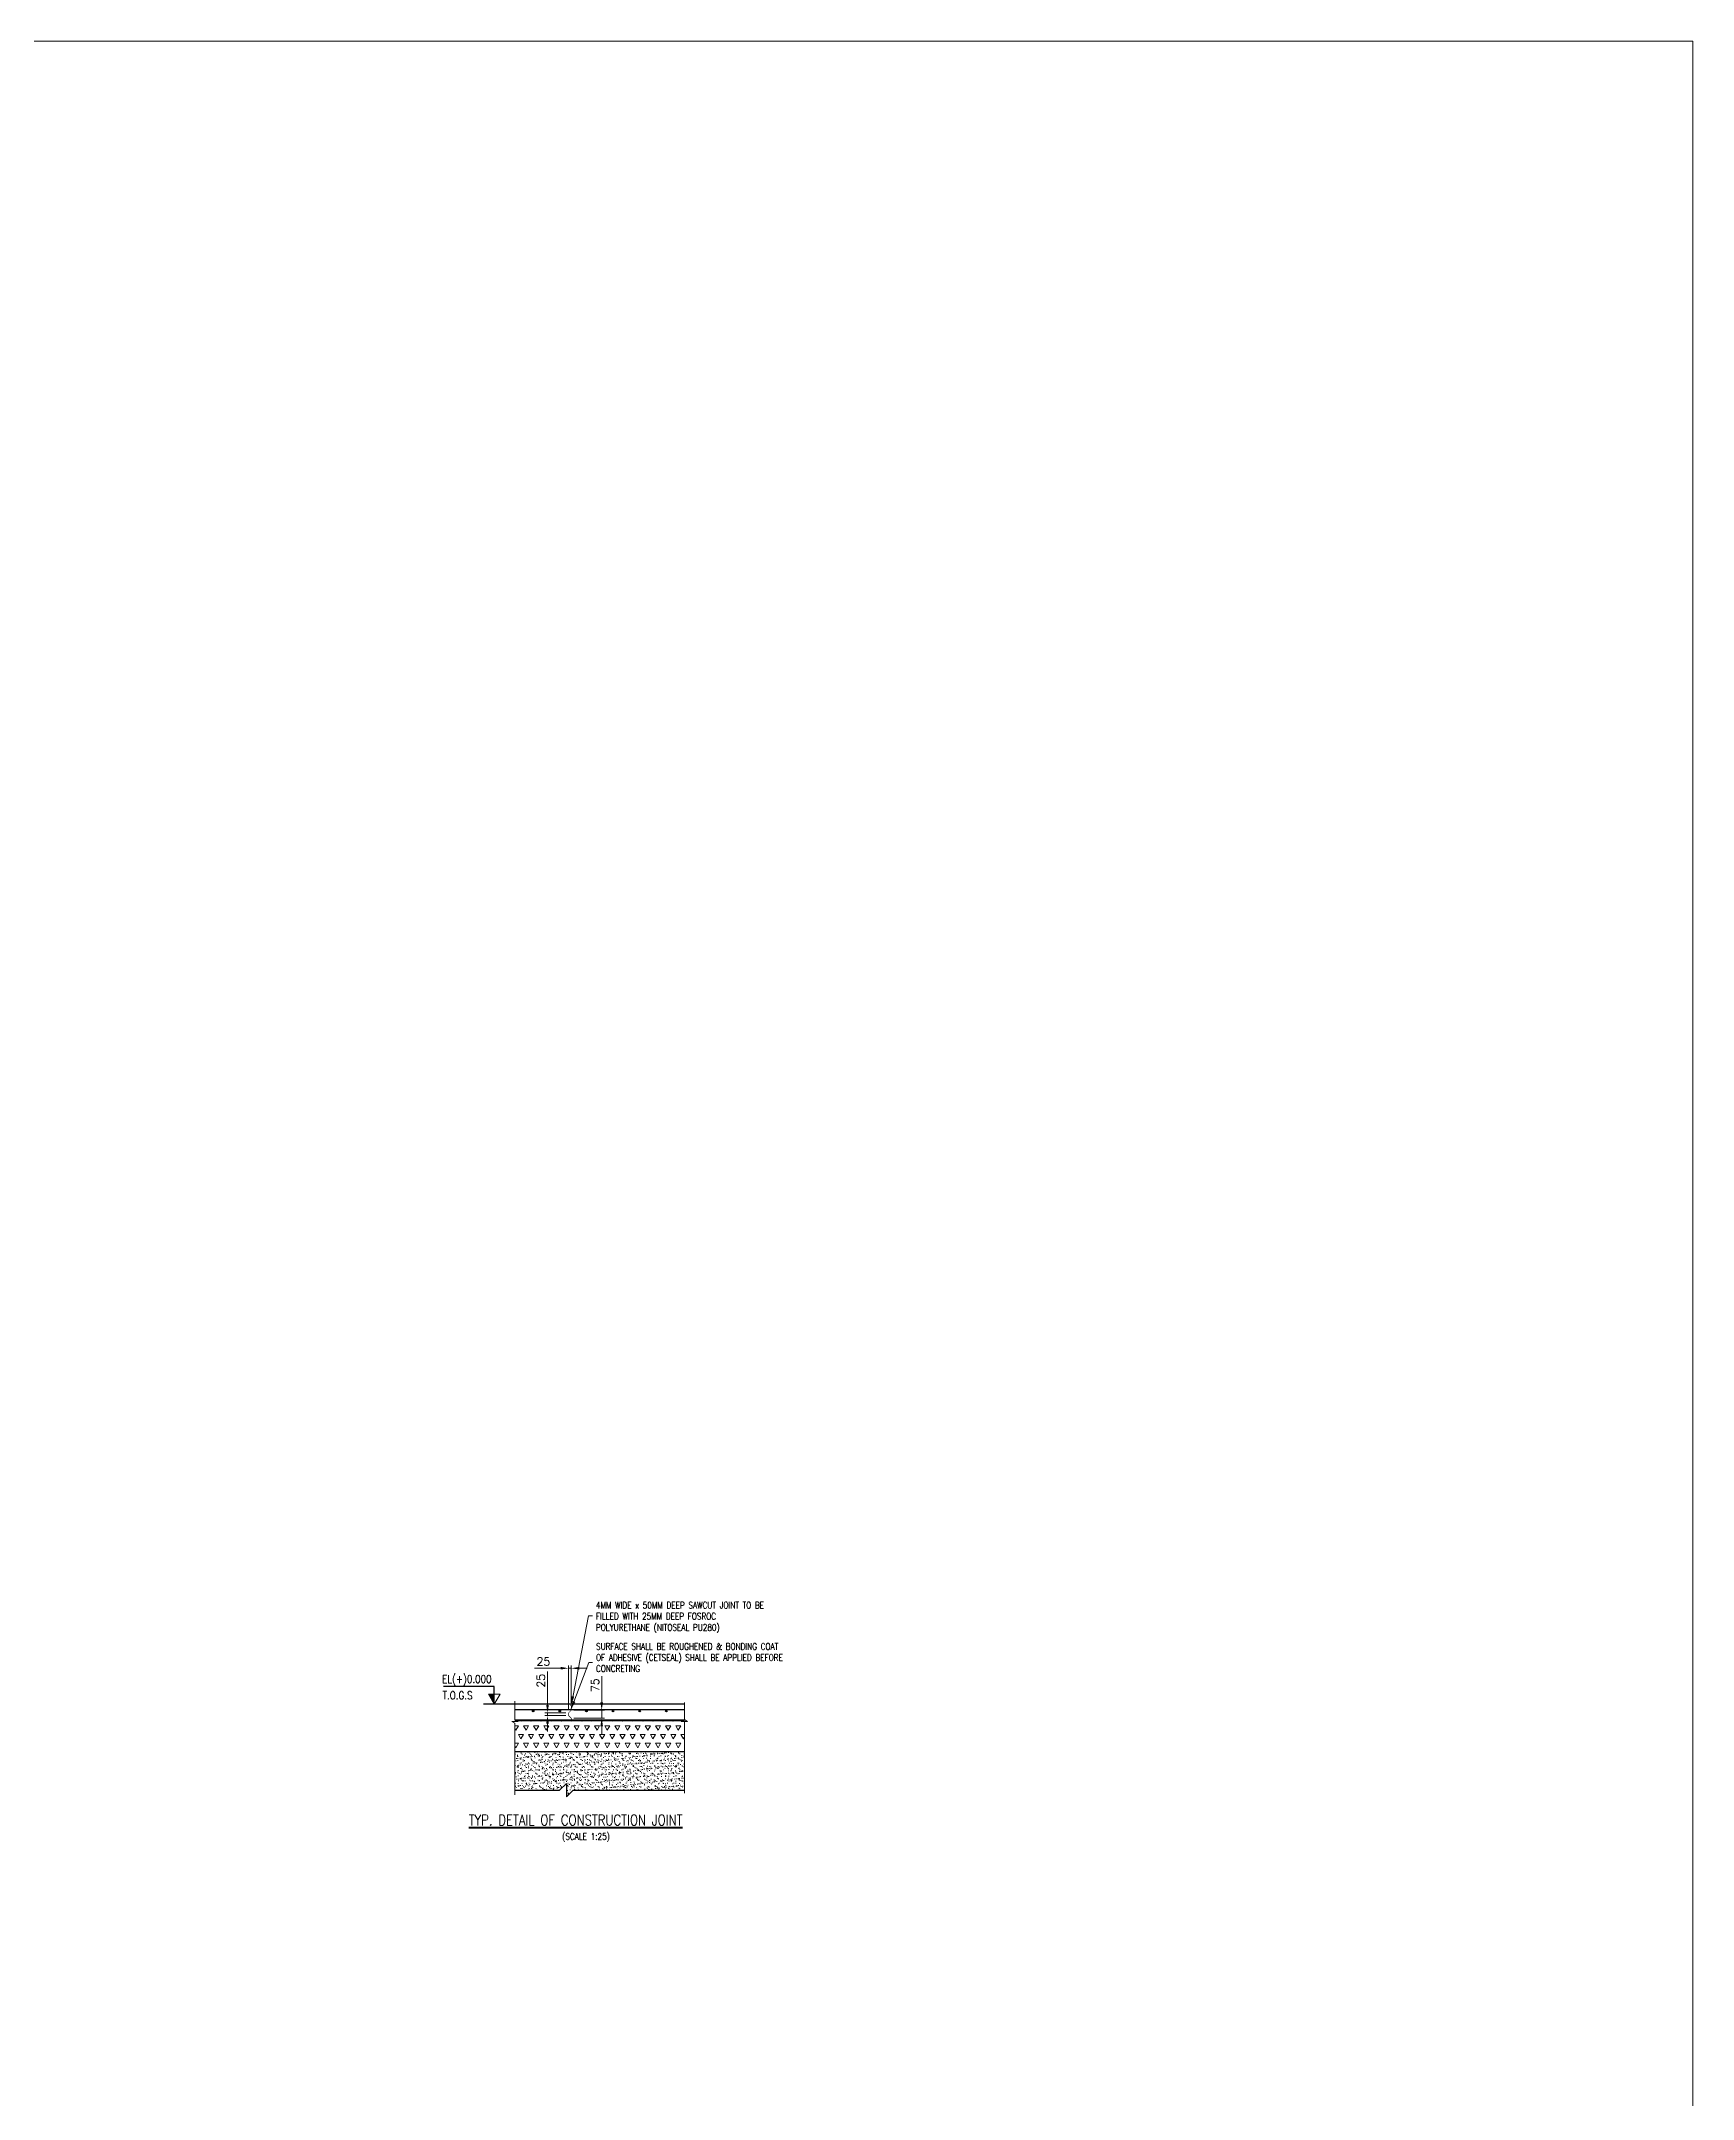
# Model space of a CAD drawing. Header units: millimetres. Extents: x 354711 to 502043, y 26539 to 98876.
# Drawn here: x 486548 to 502043, y 79573 to 98876 of the extents above; entities that cross this region are included whole.
import ezdxf

# ---------------------------------------------------------------- set-up
doc = ezdxf.new("R2010")
doc.units = ezdxf.units.MM
doc.header["$LTSCALE"] = 15
for name, color, linetype in [('2C', 1, 'Continuous'), ('3', 3, 'Continuous'), ('Beam', 1, 'Continuous'), ('HATCH', 8, 'Continuous'), ('S-ANNO-TEXT-T250', 3, 'Continuous'), ('STSE-LSSL-LINE-CONT-N', 1, 'Continuous')]:
    doc.layers.add(name, color=color, linetype=linetype)
for name, color, linetype, lineweight in [('4C', 2, 'Continuous', 0), ('A_HATCH', 8, 'Continuous', 15), ('S-ANNO-TEXT-T300', 3, 'Continuous', 30), ('S-ANNO-TEXT-T400', 4, 'Continuous', 40), ('S-Elev-04CL', 4, 'Continuous', 30), ('S-PLAN-CON2', 1, 'Continuous', 20), ('S-SECT-CON2', 1, 'Continuous', 20), ('S_DIM', 1, 'Continuous', 20)]:
    doc.layers.add(name, color=color, linetype=linetype, lineweight=lineweight)
doc.styles.add('Romans', font='simplex.shx')
doc.dimstyles.new('MRF_50', dxfattribs={"dimscale": 50, "dimtxt": 3, "dimasz": 3, "dimexe": 1, "dimexo": 1, "dimgap": 1, "dimtad": 1, "dimdec": 0, "dimzin": 1, "dimdsep": 46, "dimtxsty": 'Romans', "dimcen": -3, "dimdle": 1, "dimclrd": 256, "dimclre": 256, "dimclrt": 3, "dimadec": 0, "dimazin": 0, "dimtfac": 1, "dimtdec": 0, "dimtmove": 0, "dimatfit": 3, "dimfxl": 1, "dimtvp": 2, "dimtolj": 1, "dimtzin": 0, "dimlwd": -1, "dimlwe": -1, "dimarcsym": 0})

# ---------------------------------------------------------------- blocks, each defined once
blk = doc.blocks.new('*D18')
at = {"layer": 'S_DIM', "transparency": 16777216}
for p, q in [((491299, 83268), (491299, 83581)), ((491471, 83193), (491274, 83193)), ((491471, 83168), (491274, 83168)), ((491299, 83168), (491299, 83193)), ((491299, 83093), (491299, 83018))]:
    blk.add_line(p, q, dxfattribs=at)
for points in [[(491286, 83268), (491311, 83268), (491299, 83193)], [(491286, 83093), (491311, 83093), (491299, 83168)]]:
    blk.add_solid(points, dxfattribs=at)
at = {"layer": 'S_DIM', "color": 3, "transparency": 16777216, "insert": (491236, 83495), "char_height": 75, "attachment_point": 5, "rotation": 90, "style": 'Romans'}
blk.add_mtext('\\A1;25', dxfattribs=at)
blk = doc.blocks.new('*D19')
at = {"layer": 'S_DIM', "transparency": 16777216}
for p, q in [((491421, 83612), (491175, 83612)), ((491496, 83218), (491496, 83637)), ((491521, 83612), (491496, 83612)), ((491521, 83287), (491521, 83637)), ((491596, 83612), (491671, 83612))]:
    blk.add_line(p, q, dxfattribs=at)
for points in [[(491421, 83625), (491421, 83600), (491496, 83612)], [(491596, 83625), (491596, 83600), (491521, 83612)]]:
    blk.add_solid(points, dxfattribs=at)
at = {"layer": 'S_DIM', "color": 3, "transparency": 16777216, "insert": (491260, 83675), "char_height": 75, "attachment_point": 5, "style": 'Romans'}
blk.add_mtext('\\A1;25', dxfattribs=at)
blk = doc.blocks.new('el1')
at = {"color": 1}
for p, q in [((0, 0), (0, 132)), ((0, 132), (381, 132))]:
    blk.add_line(p, q, dxfattribs=at)
at = {"layer": '2C'}
blk.add_line((-62, 0), (82, 0), dxfattribs=at)
at = {"layer": '4C'}
for p, q in [((0, 0), (-44, 76)), ((-44, 76), (44, 76)), ((0, 0), (44, 76))]:
    blk.add_line(p, q, dxfattribs=at)
at = {"layer": '4C', "ltscale": 0.8}
blk.add_solid([(0, 0), (0, 76), (44, 76)], dxfattribs=at)
blk = doc.blocks.new('*D21')
at = {"layer": 'S_DIM', "transparency": 16777216}
for p, q in [((491807, 83293), (491807, 83539)), ((491546, 83218), (491832, 83218)), ((491807, 83143), (491807, 83218)), ((491546, 83143), (491832, 83143)), ((491807, 83068), (491807, 82993))]:
    blk.add_line(p, q, dxfattribs=at)
for points in [[(491794, 83293), (491819, 83293), (491807, 83218)], [(491794, 83068), (491819, 83068), (491807, 83143)]]:
    blk.add_solid(points, dxfattribs=at)
at = {"layer": 'S_DIM', "color": 3, "transparency": 16777216, "insert": (491744, 83453), "char_height": 75, "attachment_point": 5, "rotation": 90, "style": 'Romans'}
blk.add_mtext('\\A1;75', dxfattribs=at)

msp = doc.modelspace()

# ---------------------------------------------------------------- hatches: boundary and pattern name
at = {"layer": 'A_HATCH'}
h = msp.add_hatch(dxfattribs=at)
h.set_pattern_fill('TRIANG', color=256, scale=10, style=0)
h.set_pattern_definition([(60, (2845.215, 1037.63), (-47.625, 82.48892), [47.625, -47.625]), (120, (2845.215, 1037.63), (-95.25, 5e-08), [47.625, -47.625]), (0, (2821.4, 1078.87), (47.625, 82.48892), [47.625, -47.625])])
h.paths.add_polyline_path([(492582.4, 82993.9), (492552.4, 83011.3), (492612.4, 83011.3), (492582.4, 83028.6), (492582.4, 83118.5), (490993, 83118.5), (490993, 83028.6), (490993, 83011.3), (490993, 83006.3), (490993, 82993.9), (490993.9, 82826.8), (492582.4, 82826.8)])
h = msp.add_hatch(dxfattribs=at)
h.set_pattern_fill('AR-SAND', color=256, scale=25, style=0)
h.set_pattern_definition([(37.5, (441834.422, 277532.546), (-1.574834, 48.170594), [0, -38, 0, -42.5, 0, -40.625]), (7.5, (441834.42, 277532.546), (44.244418, 70.553652), [0, -20.5, 0, -34.25, 0, -13.125]), (327.5, (441803.672, 277532.546), (77.8535465, 0.141476), [0, -12.5, 0, -45, 0, -58.75]), (317.5, (441803.67, 277532.546), (75.153165, 21.94189), [0, -6.25, 0, -29.5, 0, -33.75])])
h.paths.add_polyline_path([(491538.8, 82468.5), (492582.4, 82468.5), (492582.4, 82826.8), (490993, 82826.8), (490993, 82468.5), (491411.8, 82468.5), (491475.3, 82532), (491475.3, 82405)])
at = {"layer": 'HATCH', "ltscale": 500}
for points in [[(491171.1, 83210.2, -1), (491156.1, 83210.2, -1)], [(491421.1, 83210.2, -1), (491406.1, 83210.2, -1)], [(491671.1, 83210.2, -1), (491656.1, 83210.2, -1)], [(491921.1, 83210.2, -1), (491906.1, 83210.2, -1)], [(492171.1, 83210.2, -1), (492156.1, 83210.2, -1)], [(492421.1, 83210.2, -1), (492406.1, 83210.2, -1)]]:
    msp.add_hatch(color=256, dxfattribs=at).paths.add_polyline_path(points)
at = {"layer": 'S-SECT-CON2'}
h = msp.add_hatch(color=256, dxfattribs=at)
h.dxf.hatch_style = 1
h.paths.add_polyline_path([(490993, 83124.5), (490993, 83118.3), (492582.4, 83118.3), (492582.4, 83124.5)])

# ---------------------------------------------------------------- linework, layer by layer
at = {"color": 3, "const_width": 5}
for points in [[(491521.2, 83262), (491521.2, 83217.6), (491496.2, 83192.6), (491496.2, 83167.6), (491521.2, 83142.6), (491521.2, 83118.5)], [(491514.1, 83274.5), (491514.1, 83262), (491526.6, 83262), (491526.6, 83274.5)]]:
    msp.add_lwpolyline(points, dxfattribs=at)
at = {"layer": 'Beam'}
for points in [[(492582.4, 83274.5), (490993, 83274.5)], [(492582.4, 83124.5), (490993, 83124.5)], [(492582.4, 83124.5), (490993, 83124.5)], [(492582.4, 83118.5), (490993, 83118.5)], [(492582.4, 82826.8), (490993.9, 82826.8)]]:
    msp.add_lwpolyline(points, dxfattribs=at)
at = {"layer": 'Beam', "color": 8}
msp.add_lwpolyline([(490993, 82468.5), (491411.8, 82468.5), (491475.3, 82532), (491475.3, 82405), (491538.8, 82468.5), (492582.4, 82468.5)], dxfattribs=at)
at = {"layer": 'S-Elev-04CL', "ltscale": 500}
msp.add_line((490993, 83224.5), (492582.4, 83224.5), dxfattribs=at)
for centre in [(491163.6, 83210.2), (491413.6, 83210.2), (491663.6, 83210.2), (491913.6, 83210.2), (492163.6, 83210.2), (492413.6, 83210.2)]:
    msp.add_circle(centre, 7.5, dxfattribs=at)
at = {"layer": 'S-PLAN-CON2'}
msp.add_lwpolyline([(354711, 98876), (502043.4, 98876), (502043.4, 26538.8), (354711, 26538.8)], close=True, dxfattribs=at)
at = {"layer": 'S-PLAN-CON2', "linetype": 'Continuous'}
for points in [[(490993, 82424.5), (490993, 83096.3), (490963, 83113.6), (491023, 83113.6), (490993, 83130.9), (490993, 83302.5)], [(492582.4, 82438.9), (492582.4, 83110.6), (492552.4, 83113.6), (492612.4, 83113.6), (492582.4, 83130.9), (492582.4, 83290.7)]]:
    msp.add_lwpolyline(points, dxfattribs=at)
at = {"layer": 'STSE-LSSL-LINE-CONT-N'}
for p, q in [((490933.5, 83274.5), (490713, 83274.5)), ((490993, 83274.5), (490772.5, 83274.5))]:
    msp.add_line(p, q, dxfattribs=at)

# ---------------------------------------------------------------- block references
at = {"xscale": -1.25, "yscale": 1.25, "zscale": 1.25}
msp.add_blockref('el1', (490799.3, 83274.5), dxfattribs=at)

# ---------------------------------------------------------------- texts
at = {"layer": '3', "ltscale": 0.5, "insert": (491753.3, 83848.1), "char_height": 62.5, "width": 1916.792, "attachment_point": 1, "style": 'Romans'}
msp.add_mtext('{\\W0.8;SURFACE SHALL BE ROUGHENED & BONDING COAT OF ADHESIVE (CETSEAL) SHALL BE APPLIED BEFORE CONCRETING}', dxfattribs=at)
at = {"layer": 'S-ANNO-TEXT-T250', "insert": (491752.6, 84234.9), "char_height": 62.5, "width": 1767.161, "attachment_point": 1, "style": 'Romans'}
msp.add_mtext('{\\W0.8;4MM WIDE x 50MM DEEP SAWCUT JOINT TO BE FILLED WITH 25MM DEEP FOSROC POLYURETHANE (NITOSEAL PU280)}', dxfattribs=at)
at = {"layer": 'S-ANNO-TEXT-T300', "style": 'Romans', "width": 0.8}
for s, height, p in [('T.O.G.S', 75, (490314.5, 83321)), ('EL(+)0.000', 75, (490310.8, 83473.7)), ('(SCALE 1:25)', 62.5, (491435.8, 82003.3))]:
    msp.add_text(s, height=height, dxfattribs=at).set_placement(p)
at = {"layer": 'S-ANNO-TEXT-T400', "style": 'Romans', "width": 0.8}
msp.add_text('%%UTYP. DETAIL OF CONSTRUCTION JOINT', height=100, dxfattribs=at).set_placement((490559.6, 82137.9))

# ---------------------------------------------------------------- dimensions: what is measured, and where the dimension line sits
at = {"layer": 'S_DIM'}
dim = msp.add_linear_dim(base=(491496.2, 83612.3), p1=(491521.2, 83262), p2=(491496.2, 83192.6), dimstyle='MRF_50', override={"dimscale": 25}, dxfattribs=at)
dim.commit()
dim.dimension.update_dxf_attribs({"geometry": '*D19', "text_midpoint": (491260.5, 83612.3), "dimtype": 160})
for base, p1, p2, picture, middle in [((491298.6, 83192.6), (491496.2, 83167.6), (491496.2, 83192.6), '*D18', (491298.6, 83495.5)), ((491806.9, 83142.6), (491521.2, 83217.6), (491521.2, 83142.6), '*D21', (491806.9, 83453.3))]:
    dim = msp.add_linear_dim(base=base, p1=p1, p2=p2, angle=90, dimstyle='MRF_50', override={"dimscale": 25}, dxfattribs=at)
    dim.commit()
    dim.dimension.update_dxf_attribs({"geometry": picture, "text_midpoint": middle, "dimtype": 160})

# ---------------------------------------------------------------- leaders
for points in [[(491522.8, 83274.5), (491682.5, 84102.5), (491719.9, 84102.5)], [(491521.2, 83230.3), (491685.1, 83665.3), (491719.9, 83665.3)]]:
    msp.add_leader(points, dimstyle='MRF_50', override={"dimscale": 25}, dxfattribs=at)

doc.saveas('drawing.dxf')
